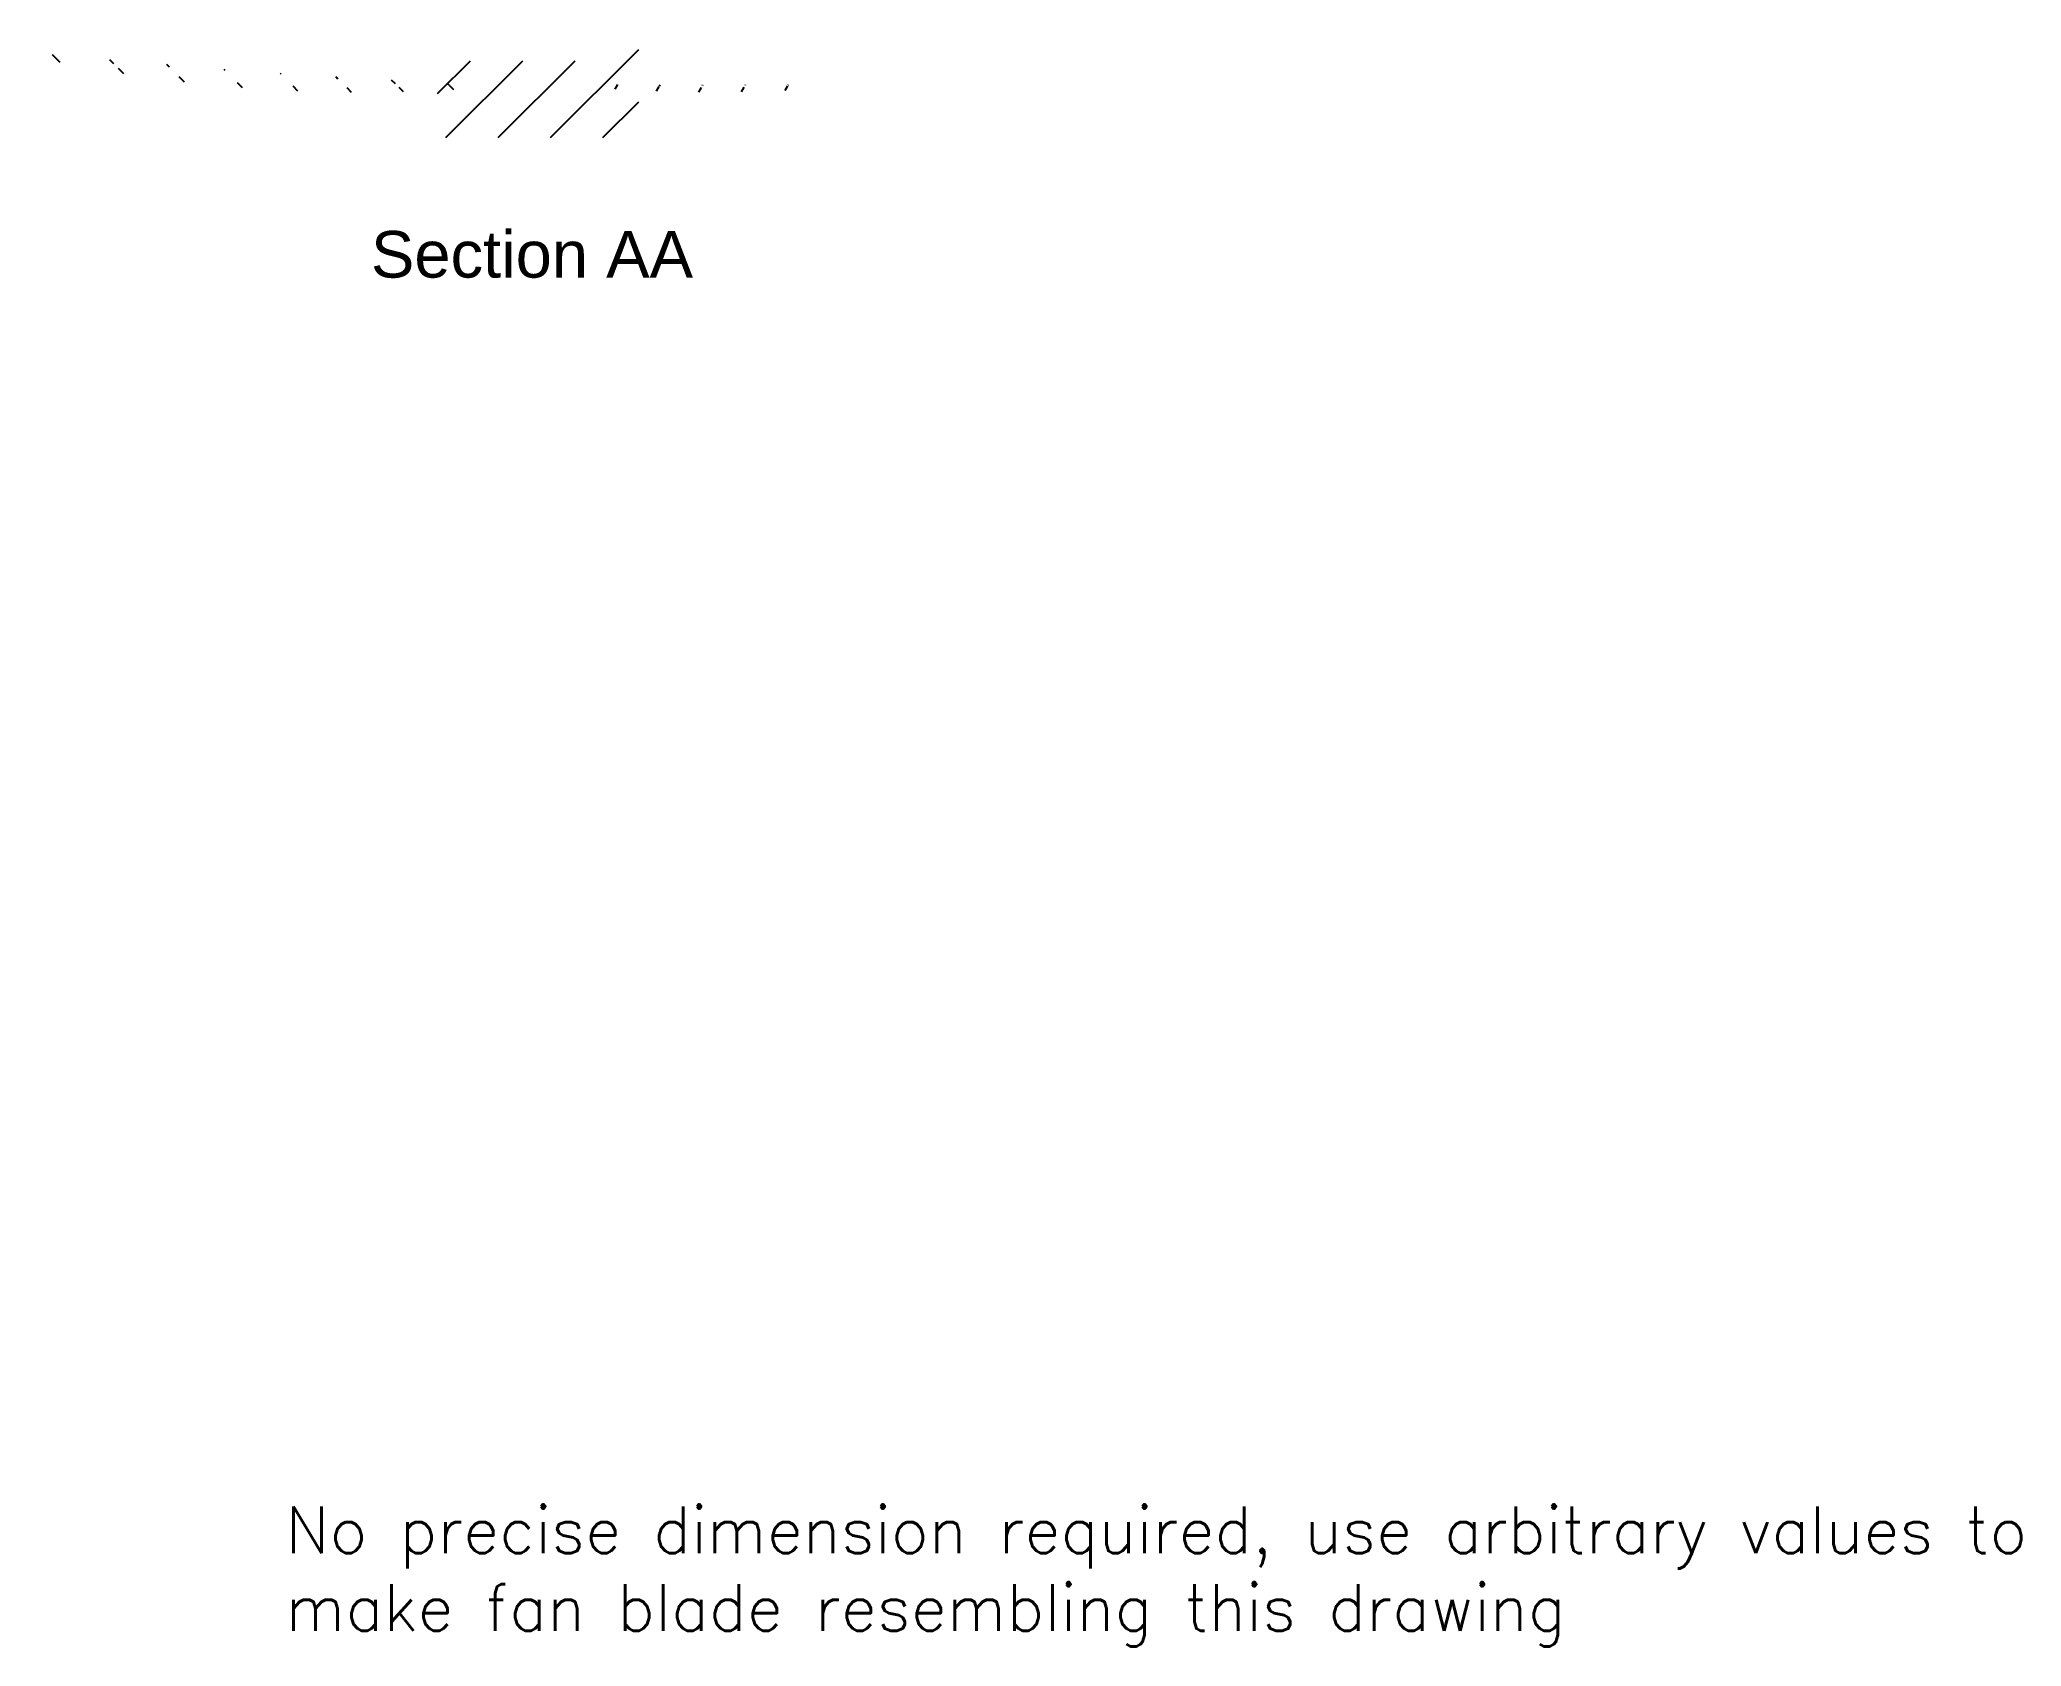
# Paper-space layout 'Layout1' of a CAD drawing. Header units: millimetres. Extents: x 35 to 205, y 12 to 150.
import ezdxf

# ---------------------------------------------------------------- set-up
doc = ezdxf.new("R2010")
doc.units = ezdxf.units.MM
doc.layers.add('MD_Annotation', color=7, linetype='Continuous', lineweight=25)
doc.layers.add('MD_Hatching', color=7, linetype='Continuous', lineweight=25)
doc.styles.get("Standard").update_dxf_attribs({"font": 'arial.ttf'})

psp = doc.layouts.get("Layout1")

# ---------------------------------------------------------------- hatches: boundary and pattern name
at = {"layer": 'MD_Hatching'}
h = psp.add_hatch(dxfattribs=at)
h.set_pattern_fill('ANSI31', color=256, style=0)
edge = h.paths.add_edge_path(flags=0)
edge.add_spline(control_points=[(69.47, 149.7), (69.38, 149.7), (69.28, 149.68), (69.11, 149.62), (69.02, 149.56), (68.89, 149.43), (68.83, 149.34), (68.76, 149.18), (68.74, 149.07), (68.74, 148.98)], knot_values=[-0.053782, -0.053782, -0.053782, -0.053782, -0.040132, -0.040132, -0.026623, -0.026623, -0.013258, -0.013258, 0, 0, 0, 0], degree=3, periodic=0)
edge.add_line((68.74, 148.98), (68.74, 145.74))
edge.add_line((68.74, 145.74), (68.74, 145.36))
edge.add_line((68.74, 145.36), (68.74, 141.31))
edge.add_line((68.74, 141.31), (86.01, 141.31))
edge.add_line((86.01, 141.31), (86.01, 145.36))
edge.add_line((86.01, 145.36), (86.01, 145.74))
edge.add_line((86.01, 145.74), (86.01, 148.98))
edge.add_spline(control_points=[(86.01, 148.98), (86.01, 149.07), (85.99, 149.18), (85.92, 149.34), (85.86, 149.43), (85.74, 149.56), (85.65, 149.62), (85.48, 149.68), (85.37, 149.7), (85.28, 149.7)], knot_values=[0, 0, 0, 0, 0.013258, 0.013258, 0.026623, 0.026623, 0.040132, 0.040132, 0.053782, 0.053782, 0.053782, 0.053782], degree=3, periodic=0)
edge.add_line((85.28, 149.7), (84.1, 149.7))
edge.add_line((84.1, 149.7), (84.1, 147.9))
edge.add_line((84.1, 147.9), (70.65, 147.9))
edge.add_line((70.65, 147.9), (70.65, 149.7))
edge.add_line((70.65, 149.7), (69.47, 149.7))
h = psp.add_hatch(dxfattribs=at)
h.set_pattern_fill('ANSI31', color=256, angle=90, style=0)
edge = h.paths.add_edge_path(flags=0)
edge.add_line((72.72, 145.61), (72.65, 145.99))
edge.add_ellipse((62.36, 245.99), major_axis=(-115.93, 0), ratio=0.866025, start_angle=93.1573, end_angle=95.0959, ccw=False)
edge.add_ellipse((62.36, 245.99), major_axis=(-115.93, 0), ratio=0.866025, start_angle=76.146, end_angle=93.1573, ccw=False)
edge.add_line((34.6, 148.51), (34.66, 148.1))
edge.add_ellipse((62.36, 245.99), major_axis=(116.38, 0), ratio=0.866025, start_angle=256.2335, end_angle=273.1453)
edge.add_ellipse((62.36, 245.99), major_axis=(116.38, 0), ratio=0.866025, start_angle=273.1453, end_angle=275.1103)
h = psp.add_hatch(dxfattribs=at)
h.set_pattern_fill('ANSI31', color=256, angle=15, style=0)
edge = h.paths.add_edge_path(flags=0)
edge.add_line((83.46, 145.89), (83.35, 145.51))
edge.add_ellipse((92.4, 245.99), major_axis=(-116.38, 0), ratio=0.866025, start_angle=85.5391, end_angle=86.8547)
edge.add_ellipse((92.4, 245.99), major_axis=(-116.38, 0), ratio=0.866025, start_angle=86.8547, end_angle=94.3964)
edge.add_spline(control_points=[(101.32, 145.51), (101.3, 145.63), (101.29, 145.76), (101.27, 145.89)], knot_values=[-0.457972, -0.457972, -0.457972, -0.457972, -0.439108, -0.439108, -0.439108, -0.439108], degree=3, periodic=0)
edge.add_ellipse((92.4, 245.99), major_axis=(115.93, 0), ratio=0.866025, start_angle=266.8427, end_angle=274.3878, ccw=False)
edge.add_ellipse((92.4, 245.99), major_axis=(115.93, 0), ratio=0.866025, start_angle=265.5785, end_angle=266.8427, ccw=False)

# ---------------------------------------------------------------- texts
at = {"insert": (55.7, 23.84), "char_height": 4, "attachment_point": 1}
psp.add_mtext_dynamic_manual_height_columns('{\\Fsimplex|c0;No precise dimension required, use arbitrary values to make fan blade resembling this drawing}', width=170.5641, gutter_width=1, heights=[0], dxfattribs=at)
at = {"layer": 'MD_Annotation', "insert": (76.85, 129.23), "char_height": 4, "width": 50.8726, "attachment_point": 8}
psp.add_mtext('Section AA', dxfattribs=at)

doc.saveas('drawing.dxf')
